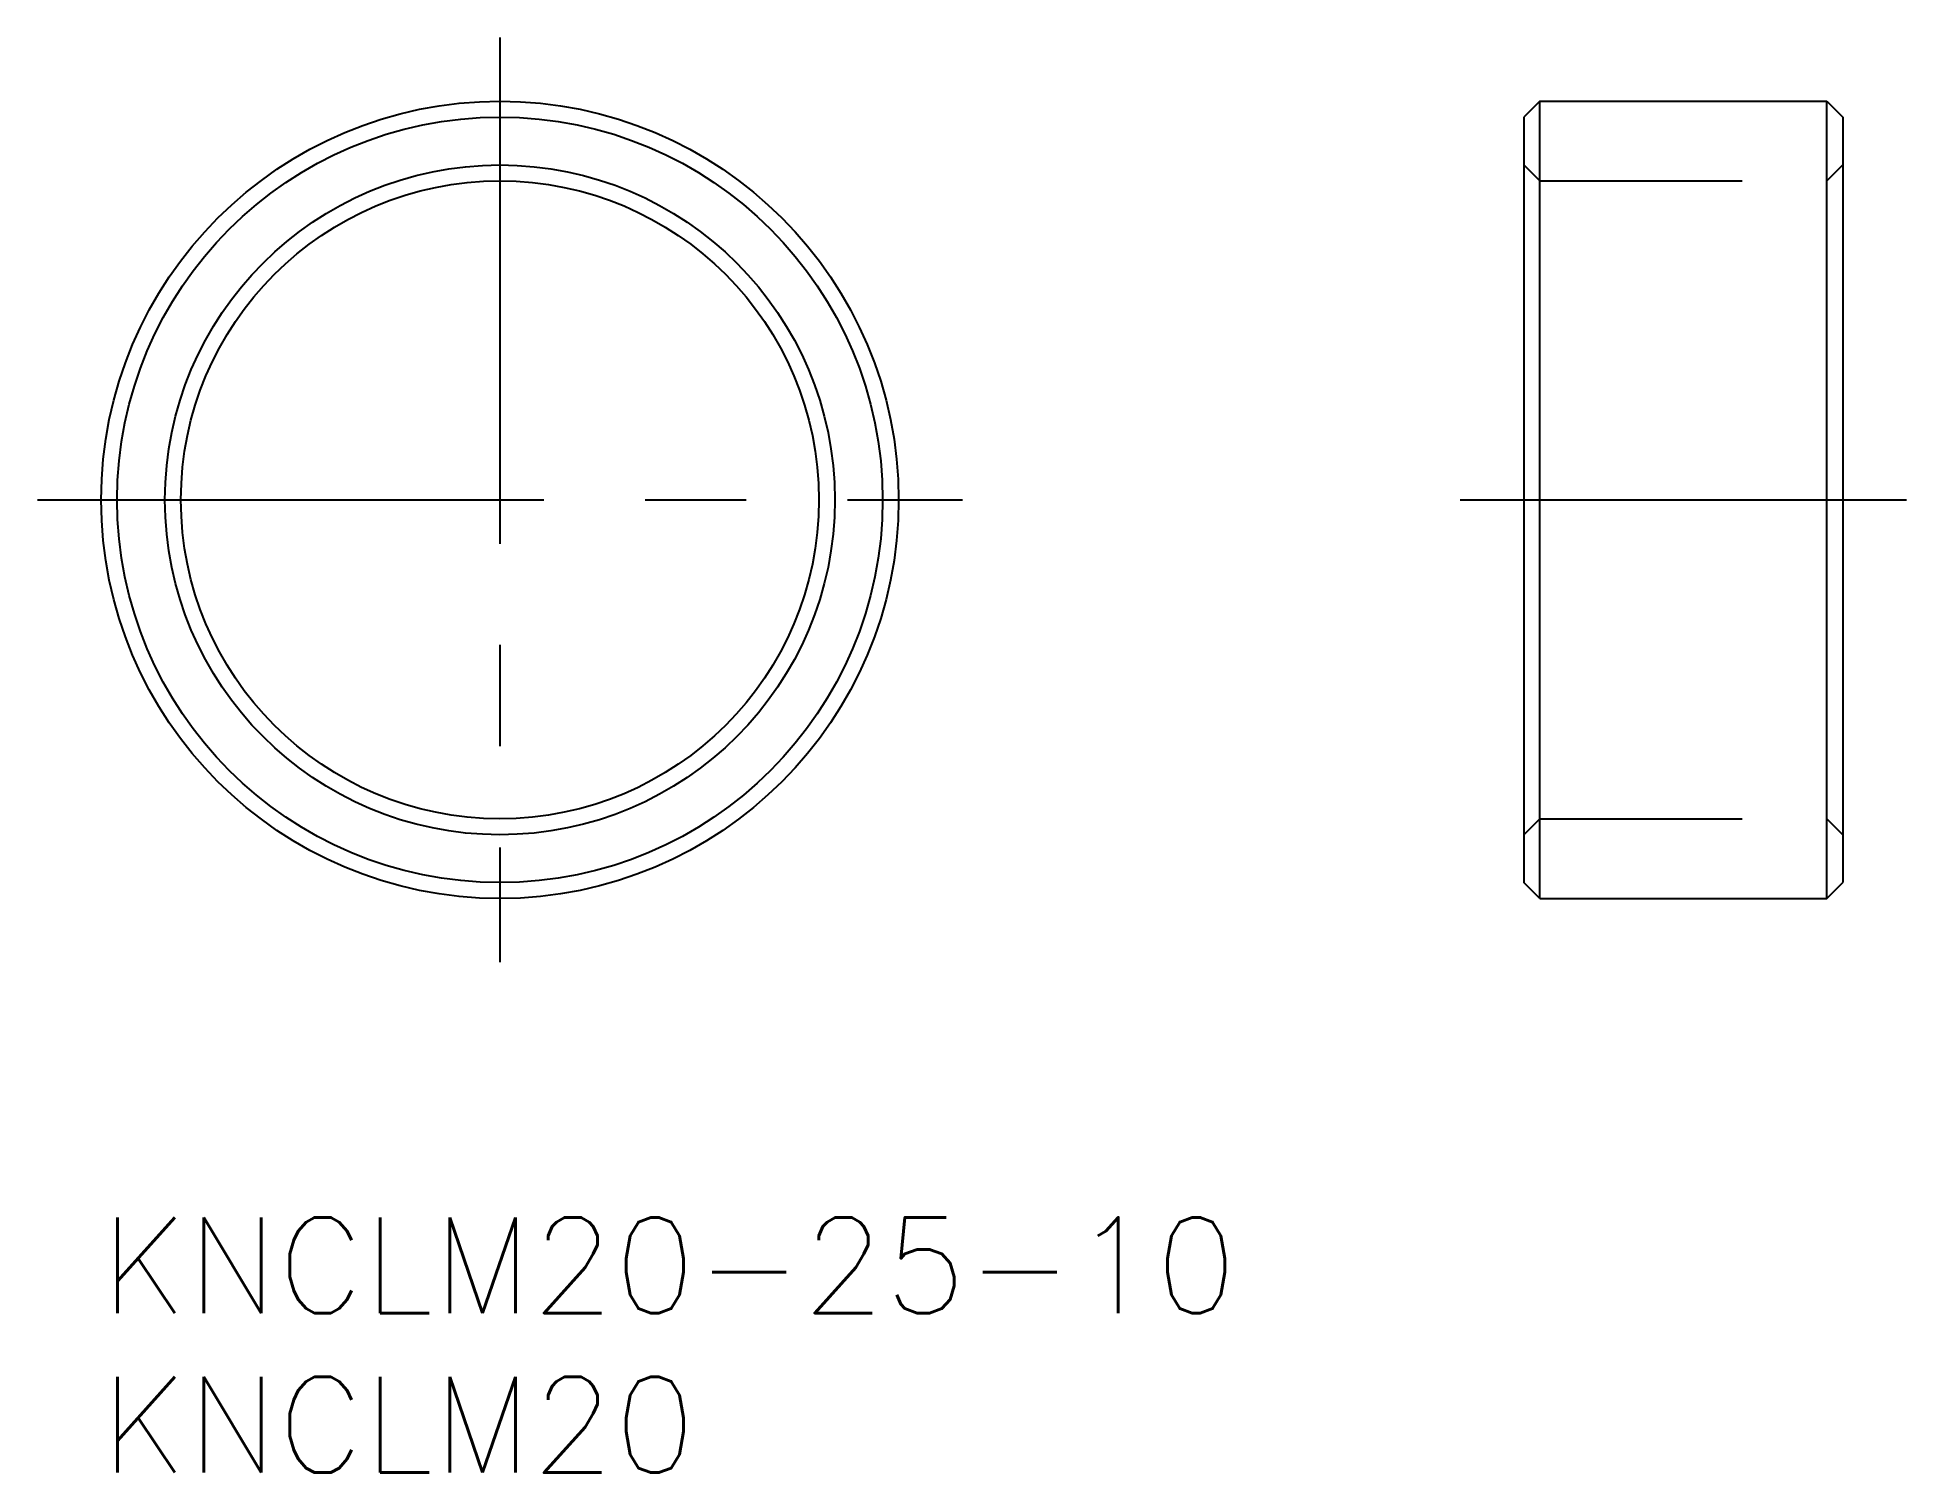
# Model space of a CAD drawing. Extents: x -2 to 56.6, y -8 to 37.
import ezdxf

# ---------------------------------------------------------------- set-up
doc = ezdxf.new("R2010")
doc.units = 0
doc.header["$LTSCALE"] = 0.5
doc.linetypes.add('CENTER', pattern=[50.8, 31.75, -6.35, 6.35, -6.35])
doc.linetypes.add('DASHED', pattern=[19.05, 12.7, -6.35])
doc.layers.get('0').update_dxf_attribs({"linetype": 'CONTINUOUS'})
for name, color, linetype in [('CENTER', 1, 'CENTER'), ('MSM_CONTINUOUS', 7, 'CONTINUOUS'), ('MSM_DASHED', 4, 'DASHED'), ('MSM_PART_NUMBER', 7, 'CONTINUOUS')]:
    doc.layers.add(name, color=color, linetype=linetype)
doc.styles.get("Standard").update_dxf_attribs({"font": 'txt.shx', "height": 1, "bigfont": 'bigfont.shx'})

# ---------------------------------------------------------------- blocks, each defined once
blk = doc.blocks.new('*U11')
at = {"layer": 'MSM_PART_NUMBER'}
blk.add_text('KNCLM20-25-10', height=3, dxfattribs=at).set_placement((0, -3))
blk = doc.blocks.new('*U12')
at = {"layer": 'MSM_PART_NUMBER'}
blk.add_text('KNCLM20', height=3, dxfattribs=at).set_placement((0, -8))

msp = doc.modelspace()

# ---------------------------------------------------------------- linework, layer by layer
for p, q in [((45.101, 35), (44.601, 34.5)), ((45.101, 35), (54.101, 35)), ((45.101, 10), (45.101, 35)), ((54.101, 10), (54.101, 35)), ((54.101, 35), (54.601, 34.5)), ((44.601, 34.5), (44.601, 10.5)), ((54.601, 34.5), (54.601, 10.5)), ((45.101, 10), (44.601, 10.5)), ((45.101, 10), (54.101, 10)), ((54.101, 10), (54.601, 10.5))]:
    msp.add_line(p, q)
for radius in [12.5, 12, 10.5, 10]:
    msp.add_circle((12.5, 22.5), radius)
at = {"layer": 'CENTER'}
for p, q in [((12.5, 37), (12.5, 8)), ((-2, 22.5), (27, 22.5)), ((42.601, 22.5), (56.601, 22.5))]:
    msp.add_line(p, q, dxfattribs=at)
at = {"layer": 'MSM_DASHED'}
for p, q in [((45.101, 32.5), (44.601, 33)), ((54.101, 32.5), (54.601, 33)), ((45.101, 32.5), (54.101, 32.5)), ((44.601, 12), (45.101, 12.5)), ((45.101, 12.5), (54.101, 12.5)), ((54.601, 12), (54.101, 12.5))]:
    msp.add_line(p, q, dxfattribs=at)

# ---------------------------------------------------------------- block references
at = {"layer": 'MSM_CONTINUOUS'}
for name in ['*U11', '*U12']:
    msp.add_blockref(name, (0, 0), dxfattribs=at)

doc.saveas('drawing.dxf')
